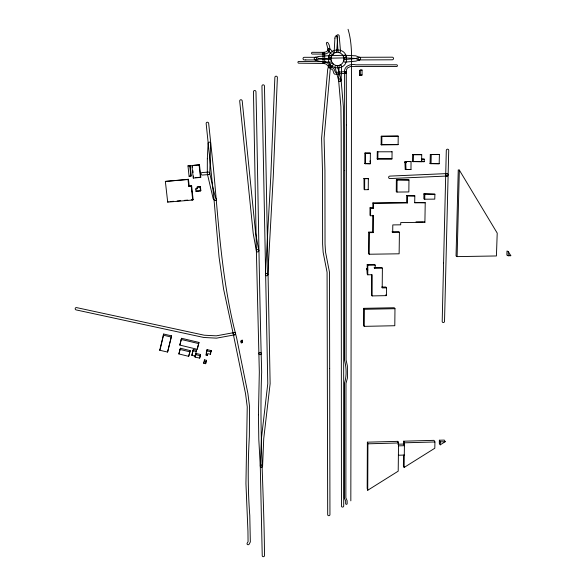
<?xml version="1.0" encoding="UTF-8"?>
<svg xmlns="http://www.w3.org/2000/svg" width="586" height="586" viewBox="0 0 586 586"><rect width="100%" height="100%" fill="white"/><g stroke="black" fill="none" stroke-linecap="round" stroke-linejoin="round"><path stroke-width="0.88" d="M359.679 75.367L359.679 70.452L360.229 70.086L362.067 70.064L362.067 75.008L359.679 75.367L362.067 75.008M360.229 75.023L360.229 70.086M366.851 268.498L367.774 269.238L366.851 268.498L367.202 274.043L367.766 274.819L372.183 274.731L372.132 295.915L386.452 295.63L386.511 287.843L385.844 287.001L381.559 287.081M367.766 274.819L367.774 270.183L367.202 269.428M386.511 287.843L382.204 287.924L382.387 268.198L374.71 268.351L374.718 267.546M329.676 368.499L329.947 514.603A1.128 1.047 -11.5 0 1 328.827 515.695A1.128 1.047 -11.5 0 1 327.691 514.676L327.076 272.3L323.157 252.427L322.622 244.194L322.49 170.577L321.604 138.171L327.699 69.382L328.49 66.357M344.722 170.533L344.597 72.422M346.48 125.126L346.084 359.907L347.395 365.994L347.447 377.919L345.989 383.398L345.865 497.785L347.132 500.759L347.168 503.594A0.754 0.703 -13.3 0 1 346.414 504.319A0.754 0.703 -13.3 0 1 345.667 503.63L345.681 501.191L344.356 497.954L344.443 383.339C346.868 375.846 346.399 367.598 344.524 360.024L344.722 170.533M350.831 500.847L351.541 65.676C351.725 53.48 351.615 41.086 348.055 29.3M367.21 268.498L367.21 264.557L374.586 264.411L375.201 265.136L375.194 267.538M367.774 270.183L367.422 269.245M367.774 269.238L367.781 265.282L367.21 264.557M371.59 274.834L371.539 295.029L372.132 295.915M363.716 308.339L363.642 325.311L364.184 326.358L394.796 325.728L394.979 308.69L394.268 307.738L363.716 308.339L364.258 309.298L364.184 326.358M364.631 189.718L364.682 178.818L363.994 178.437L368.352 178.642L368.235 189.674L364.631 189.718L364.067 189.403L364.001 178.569M367.371 442.174L367.188 488.402L367.73 490.262L398.202 471.166L398.539 442.972L397.828 441.346L367.371 442.174L367.92 443.814L367.73 490.262M364.836 163.626L364.888 153.085L369.766 153.049L370.367 153.158L370.286 163.75L364.836 163.626L370.286 163.75M365.408 163.794L365.459 153.195L364.888 153.085M373.282 232.598L372.674 232.049L372.784 215.267L373.392 215.721L373.282 232.598L369.334 232.657L368.748 232.107L368.601 253.57L369.18 254.236L399.125 253.804L399.425 232.261L398.678 231.719L391.99 231.8L392.701 232.349L399.425 232.261M372.864 202.939L373.472 203.327L373.443 208.191L372.835 207.774L372.864 202.939L406.618 202.551L407.417 202.932L407.526 195.966L406.721 195.621L406.618 202.551M405.322 161.509L404.926 162.241L405.219 169.376L406.017 169.574L410.969 169.515L411.057 161.611L405.322 161.509L411.057 161.611M406.017 169.574L405.724 162.395L406.12 161.663M369.18 254.236L369.334 232.657M372.835 207.774L370.03 207.81L369.978 215.296L370.572 215.758L373.392 215.721M370.572 215.758L370.623 208.228L370.03 207.81M381.156 144.735L381.215 136.282L397.455 136.12L398.209 136.135L398.114 144.632L381.156 144.735L398.114 144.632M381.823 144.801L381.882 136.289L398.209 136.135M396.356 179.829L396.261 191.739L397.008 192.061L408.845 191.944L408.969 179.968L396.356 179.829L408.969 179.968M397.008 192.061L397.096 180.085M377.208 158.894L377.274 151.803L392.078 151.781L391.975 158.901L377.208 158.894L391.975 158.901M377.853 159.033L377.919 151.906L377.274 151.803M397.813 442.782L397.828 441.346M403.527 455.139L403.395 465.702L404.128 467.452L434.805 448.231L434.929 441.969L434.036 440.342L403.71 441.192L403.673 444.056L404.413 445.704L404.128 467.452M392.701 232.349L392.803 224.914L400.707 224.819L400.736 222.592L424.901 222.277L425.224 202.727L414.734 202.456M403.71 441.192L404.45 442.818L404.413 445.704L398.502 445.865M412.507 161.582L412.632 154.601L421.737 154.667L421.583 161.685L412.507 161.582L424.213 161.67L424.271 159.172L421.759 159.033M406.721 195.621L414.822 195.892L414.705 202.844L425.224 202.727M413.35 161.743L413.474 154.719L412.632 154.601M421.788 161.685L421.839 159.18L424.271 159.172M430.102 163.604L430.3 154.477L438.423 154.418L439.412 154.536L439.185 163.728L430.102 163.604L439.185 163.728M439.375 440.218L439.31 443.192L440.233 444.825L445.228 441.698L444.276 440.079L439.375 440.218L440.298 441.837L440.233 444.825M431.04 163.772L431.237 154.594L430.3 154.477M423.964 193.929L423.839 198.844L424.74 199.211L434.775 199.123L434.9 194.215L423.964 193.929L434.9 194.215M424.74 199.211L424.857 194.266M457.109 256.609L459.343 170.101L458.252 169.903L456.047 255.935L457.109 256.609L496.423 255.965L497.214 233.111L459.343 170.101M508.187 255.76L508.34 251.628L507.007 250.984L506.853 255.086L508.187 255.76L510.802 255.716L508.34 251.628M260.287 466.09L261.422 438.423L267.78 383.64L261.949 86.127A1.297 1.253 77.5 0 1 263.187 84.823A1.297 1.253 77.5 0 1 264.469 86.113L270.131 383.654L263.737 438.592L262.587 466.148M265.414 274.57L270.813 176.174L274.871 77.403A1.304 1.26 80.5 0 1 276.182 76.173A1.304 1.26 80.5 0 1 277.383 77.542L273.274 176.305L267.824 274.702A1.201 1.187 2.7 0 1 265.963 275.625A1.201 1.187 2.7 0 1 266.073 273.574A1.201 1.187 2.7 0 1 267.824 274.702M344.605 72.349C343.601 65.984 350.911 63.478 355.958 64.834L396.59 64.804A0.864 0.828 -79.2 0 1 397.411 65.669A0.864 0.828 -79.2 0 1 396.568 66.54L350.45 66.533L347.439 67.998L346.48 69.771L346.26 72.488M338.613 80.055L339.096 66.401A1.304 1.253 -87.5 0 1 340.32 65.068A1.304 1.253 -87.5 0 1 341.601 66.335L341.103 80.267M242.443 342.612L242.289 340.202L241.095 340.437L240.963 341.572L241.249 342.854L242.443 342.612L242.289 340.202M241.249 342.854L241.373 341.711M199.68 358.112L200.544 354.479L196.01 353.468L195.629 354.669L195.101 357.108L199.68 358.112L200.544 354.479M195.834 354.274L195.101 357.108M159.685 350.245L163.706 334.035L171.566 335.866L167.581 352.061L159.685 350.245L160.264 349.058M160.461 348.172L163.706 334.035M167.581 352.061L171.566 335.866M179.814 345.081L181.579 338.298L198.962 342.422L197.548 348.113L197.182 349.285L179.814 345.081L181.579 338.298M191.827 355.372L193.329 349.505L196.588 350.267L195.035 356.076L191.827 355.372L193.329 349.505M207.664 354.2L207.356 355.409L206.096 355.109L207.092 349.63L211.282 350.626L210.989 351.812L206.777 350.816M207.356 355.409L207.788 353.629L210.389 354.244L211.282 350.626M178.862 353.944L180.437 348.238L190.179 350.618L189.066 355.109L188.648 356.325L178.862 353.944L180.437 348.238M203.701 363.247L204.558 359.863L206.477 360.317L205.62 363.701L203.701 363.247L204.038 361.994M207.092 349.63L206.177 353.241M188.648 356.325L190.179 350.618M210.389 354.244L210.682 353.036M197.182 349.285L198.962 342.422M205.62 363.701L205.942 362.448M206.477 360.317L206.155 361.555L204.228 361.101L204.558 359.863M206.096 355.109L206.411 353.9M195.035 356.076L195.416 354.867M196.588 350.267L196.215 351.461L192.94 350.692M404.97 162.014L405.739 162.249M405.805 162.102L405.051 161.89L406.12 161.912M328.805 65.793L331.002 63.486A1.304 1.253 -89.1 0 1 332.775 63.471A1.304 1.253 -89.1 0 1 332.782 65.317L330.585 67.624A1.304 1.253 -89.4 0 1 328.563 67.258A1.304 1.253 -89.4 0 1 329.596 65.412A1.304 1.253 -89.4 0 1 330.9 67.06L330.182 69.734L324.073 138.164L324.937 170.541L325.032 244.054L325.53 252.017L329.471 272.146L329.676 368.491M188.465 179.279L165.355 181.411L167.691 202.119L192.713 200.024L193.124 199.65L191.644 185.791L188.751 186.297L188.025 179.536L188.465 179.279L189.183 185.996M200.485 190.919L200.852 190.596L200.419 186.641L197.292 186.912L197.079 188.817L195.731 188.934L195.988 191.322L200.485 190.919L200.046 186.941L200.419 186.641M196.713 191.256L200.852 190.596M195.988 191.322L197.101 190.933M195.731 188.934L197.46 188.509M191.834 191.703L192.245 191.38M188.751 186.297L191.644 185.791M167.691 202.119L168.241 201.731M200.427 177.441L200.793 177.199L199.474 164.747L191.915 165.545L193.263 178.063L200.427 177.441L199.101 164.922L199.474 164.747M362.067 70.064L359.679 70.452M193.263 178.063L193.666 177.814L193.475 176.034M190.853 176.166L191.278 175.925L190.179 165.545L187.974 165.882L189.095 176.313L190.853 176.166L189.747 165.728L190.179 165.545M189.095 176.313L189.527 176.071M358.998 57.369L355.534 58.549L344.817 59.523A1.304 1.253 -87.1 0 0 343.711 60.966A1.304 1.253 -87.1 0 0 345.095 62.116L355.849 61.142L359.76 59.845M315.151 57.347L318.909 56.417L329.984 55.597M315.759 59.889L319.165 59.025L330.196 58.204M234.158 332.57L216.3 335.844L204.25 335.207L76.627 307.613A1.238 1.172 25.3 0 0 75.198 308.507A1.238 1.172 25.3 0 0 76.187 309.921L203.855 337.485L216.571 338.151L234.686 334.826M240.963 341.572L242.172 341.33M323.706 52.374L326.146 51.839L327.889 50.557L328.204 49.649L326.461 43.584A0.879 0.842 89.3 0 1 326.907 42.434A0.879 0.842 89.3 0 1 328.006 42.903C331.178 47.129 330.27 54.286 323.97 54.095M187.974 165.882L189.747 165.728M195.446 177.661L200.793 177.199M191.915 165.545L199.101 164.922M196.903 187.212L200.046 186.941M170.013 201.584L173.573 201.284M177.126 200.991L180.678 200.69M184.238 200.39L187.791 200.097M191.344 199.797L193.124 199.65M165.355 181.411L188.025 179.536M345.396 71.558L335.434 72.459L334.079 68.914L330.182 65.998A0.864 0.835 -89.4 0 0 328.878 66.54A0.864 0.835 -89.4 0 0 329.889 67.551A0.864 0.835 -89.4 0 0 330.358 66.174L327.259 62.665L324.036 61.75M345.476 73.279L334.848 74.246L333.961 73.572L332.819 70.056L329.215 67.419M446.92 176.034L389.873 178.569A1.238 1.209 -63.2 0 1 388.628 177.39A1.238 1.209 -63.2 0 1 389.815 176.108L446.898 173.581M344.78 55.274L330.108 55.597M344.861 57.882L330.079 58.204M404.45 442.818L434.929 441.969M440.298 441.837L445.228 441.698M397.799 444.225L403.673 444.056M398.392 455.234L404.289 455.066M367.92 443.814L398.539 442.972M364.682 178.818L363.994 178.437M367.781 265.282L375.201 265.136M364.258 309.298L394.979 308.69M368.748 232.107L372.674 232.049M370.623 208.228L373.443 208.191M416.001 221.889L423.121 221.794M405.219 169.376L410.969 169.515M364.558 178.693L368.352 178.642M373.472 203.327L407.417 202.932M407.526 195.966L414.822 195.892M365.459 153.195L370.367 153.158M413.474 154.719L421.737 154.667M431.237 154.594L439.412 154.536M420.902 161.531L424.213 161.67M305.782 59.926L315.451 59.926M359.386 57.303L392.283 57.194A1.304 1.245 -80.4 0 1 393.514 58.49A1.304 1.245 -80.4 0 1 392.254 59.794L359.372 59.911M305.775 59.926L304.288 59.919A1.311 1.26 85.8 0 1 303.028 58.607A1.311 1.26 85.8 0 1 304.281 57.303L315.458 57.311M323.846 52.359L312.397 52.308A0.872 0.842 87.1 0 0 311.554 53.179A0.872 0.842 87.1 0 0 312.397 54.059L323.838 54.102M381.215 136.282L381.882 136.289M323.948 61.742L298.757 61.435A0.872 0.842 84.9 0 0 297.93 62.306A0.872 0.842 84.9 0 0 298.772 63.178L323.868 63.478M344.883 55.267L355.746 55.838L359.833 57.391A1.304 1.253 -84.9 0 1 360.163 59.618A1.304 1.253 -84.9 0 1 358.141 58.82A1.304 1.253 -84.9 0 1 359.833 57.391M344.751 57.882L355.409 58.432L358.925 59.831M391.353 151.686L392.078 151.781M323.78 63.471A0.872 0.835 89.4 0 0 324.688 62.299A0.872 0.835 89.4 0 0 323.252 62.065A0.872 0.835 89.4 0 0 323.78 63.471L326.299 64.086L329.032 67.236M404.933 162.161L405.724 162.395L404.941 162.315M404.963 162.388L405.9 162.725M405.168 162.6L406.105 162.798M195.629 354.669L200.192 355.687M163.15 335.141L171.053 336.979M181.125 339.426L198.603 343.572M179.975 349.417L189.769 351.812M369.986 160.974L370.586 161.128M369.978 161.78L370.579 161.941M315.847 57.377L319.707 58.703L330.138 59.633A1.304 1.253 -89.6 0 1 331.332 61.003A1.304 1.253 -89.6 0 1 330.013 62.241L319.253 61.274L315.063 59.86M368.36 178.774L367.766 178.393M509.454 255.049L510.802 255.716M367.656 189.359L368.235 189.674M424.015 221.786L424.901 222.277M382.387 268.198L381.735 267.458L374.11 267.612L374.71 268.351M366.851 269.435L367.422 270.19M385.786 294.743L386.452 295.63M341.045 79.755L337.455 66.54A1.304 1.253 -88.2 0 0 335.954 65.559A1.304 1.253 -88.2 0 0 335.009 67.119L338.671 80.575M233.257 333.954L245.571 393.807L247.241 406.838L245.944 483.553L247.951 531.348L248.068 541.713L247.175 543.193A1.128 1.04 -4.4 0 0 247.607 544.606A1.128 1.04 -4.4 0 0 249.145 544.189L250.332 541.94L249.783 515.534C247.746 489.244 247.841 462.823 249.35 436.504L249.577 406.772L247.9 393.492L236.576 337.639C221.83 282.298 218.754 225.105 213.443 168.343L208.66 123.39A1.282 1.245 62.6 0 0 207.29 122.218A1.282 1.245 62.6 0 0 206.162 123.587L214 199.365L219.054 257.042L223.559 288.957L233.25 333.917M256.397 250.955L253.24 233.646L239.703 101.136A1.289 1.253 71.9 0 1 240.817 99.745A1.289 1.253 71.9 0 1 242.201 100.917L255.657 233.367L258.785 250.537M192.333 165.362L192.523 167.142M192.904 170.694L193.094 172.474M191.226 186.092L192.713 200.024M341.103 80.048L343.381 106.659L343.638 129.294L343.704 505.989A1.135 1.055 -12.9 0 1 342.576 507.08A1.135 1.055 -12.9 0 1 341.448 506.062L341.177 129.33L340.906 106.85L338.613 80.282M324.747 62.585L324.681 53.216M323.069 62.636L323.003 53.245M346.48 125.118L346.267 72.415M333.119 54.08A1.311 1.26 -89.5 0 0 333.141 52.227L329.962 48.836A1.311 1.26 89.8 0 0 328.182 48.806A1.311 1.26 89.8 0 0 328.16 50.667L331.346 54.059A1.311 1.26 -89.5 0 0 333.119 54.08A6.651 6.395 -88.4 0 1 338.935 52.454C342.349 53.355 344.531 57.076 343.726 60.505A6.644 6.387 -88.4 0 1 338.188 65.595A6.702 6.446 -88.4 0 1 331.881 62.16L331.302 60.614A6.702 6.446 -88.4 0 1 333.112 54.044M258.433 414.742L258.814 439.61L260.287 466.185L262.235 555.704A1.128 1.033 -5.8 0 0 263.385 556.7A1.128 1.033 -5.8 0 0 264.484 555.623C264.183 494.43 259.173 433.318 261.678 372.132C259.041 278.702 258.052 185.242 255.972 91.804A1.297 1.253 75.5 0 0 254.69 90.515A1.297 1.253 75.5 0 0 253.46 91.819L256.375 250.757L259.327 372.117L258.433 414.742M207.341 158.755L207.305 173.581L213.187 198.713L214.366 200.134A1.245 1.223 45.2 0 0 216.109 200.141A1.245 1.223 45.2 0 0 216.088 198.398L215.494 197.804L212.96 187.74L209.766 173.229L210.601 143.475A1.275 1.245 59.6 0 0 209.414 142.12A1.275 1.245 59.6 0 0 208.103 143.292L207.341 158.755M328.592 58.747C327.669 70.965 347.688 70.855 346.399 58.461C346.502 46.829 328.109 47.334 328.592 58.747M443.58 262.858L442.196 321.406A1.187 1.128 -35.4 0 0 443.331 322.534A1.187 1.128 -35.4 0 0 444.525 321.362L448.73 150.412A1.253 1.201 -63.5 0 0 447.543 149.174A1.253 1.201 -63.5 0 0 446.305 150.434L443.58 262.858M334.921 38.119L334.196 51.187A1.311 1.26 -89.1 0 0 335.382 52.564A1.311 1.26 -89.1 0 0 336.708 51.334L337.639 37.379A1.319 1.26 -89.5 0 0 336.679 35.812A1.319 1.26 -89.5 0 0 335.177 36.815L334.921 38.119M208.638 174.577L202.368 175.046A1.26 1.231 51.5 0 1 201.005 173.896A1.26 1.231 51.5 0 1 202.126 172.555L208.404 172.086A1.26 1.231 52.6 0 1 209.759 173.244A1.26 1.231 52.6 0 1 208.638 174.577M337.184 38.273L336.716 36.405A1.319 1.26 -89.3 0 1 337.624 34.794A1.319 1.26 -89.3 0 1 339.162 35.739L340.51 51.085A1.311 1.26 -88.5 0 1 339.338 52.484A1.311 1.26 -88.5 0 1 337.997 51.26L337.184 38.273M345.974 73.074A0.864 0.835 -86.3 0 0 345.718 71.602A0.864 0.835 -86.3 0 0 344.612 72.576A0.864 0.835 -86.3 0 0 345.974 73.074M256.639 251.482A1.216 1.201 14.2 0 0 258.712 251.196A1.216 1.201 14.2 0 0 257.415 249.555A1.216 1.201 14.2 0 0 256.639 251.482M259.488 354.552A1.179 1.143 -1.9 0 0 261.239 353.519A1.179 1.143 -1.9 0 0 259.437 352.574A1.179 1.143 -1.9 0 0 259.488 354.552M447.235 175.983A1.245 1.194 -59.7 0 0 447.755 173.903A1.245 1.194 -59.7 0 0 445.741 174.54A1.245 1.194 -59.7 0 0 447.235 175.983M260.916 467.086A1.15 1.084 -4.7 0 0 262.587 466.053A1.15 1.084 -4.7 0 0 260.814 465.218A1.15 1.084 -4.7 0 0 260.916 467.086M323.23 52.63A0.872 0.842 89.1 0 0 323.648 54.08A0.872 0.842 89.1 0 0 324.644 52.982A0.872 0.842 89.1 0 0 323.23 52.63M314.47 57.794A1.304 1.26 87.8 0 0 315.268 59.911A1.304 1.26 87.8 0 0 316.623 58.146A1.304 1.26 87.8 0 0 314.47 57.794M233.66 334.584A1.194 1.157 4.7 0 0 235.594 333.903A1.194 1.157 4.7 0 0 234.012 332.614A1.194 1.157 4.7 0 0 233.66 334.584M345.615 57.582A1.304 1.253 -87.3 0 0 345.264 55.355A1.304 1.253 -87.3 0 0 343.579 56.791A1.304 1.253 -87.3 0 0 345.615 57.582M340.7 81.11A1.289 1.245 -86.8 0 0 340.232 78.927A1.289 1.245 -86.8 0 0 338.642 80.45A1.289 1.245 -86.8 0 0 340.7 81.11M330.936 57.867A1.304 1.253 -89.7 0 0 330.475 55.655A1.304 1.253 -89.7 0 0 328.863 57.179A1.304 1.253 -89.7 0 0 330.936 57.867"/></g></svg>
